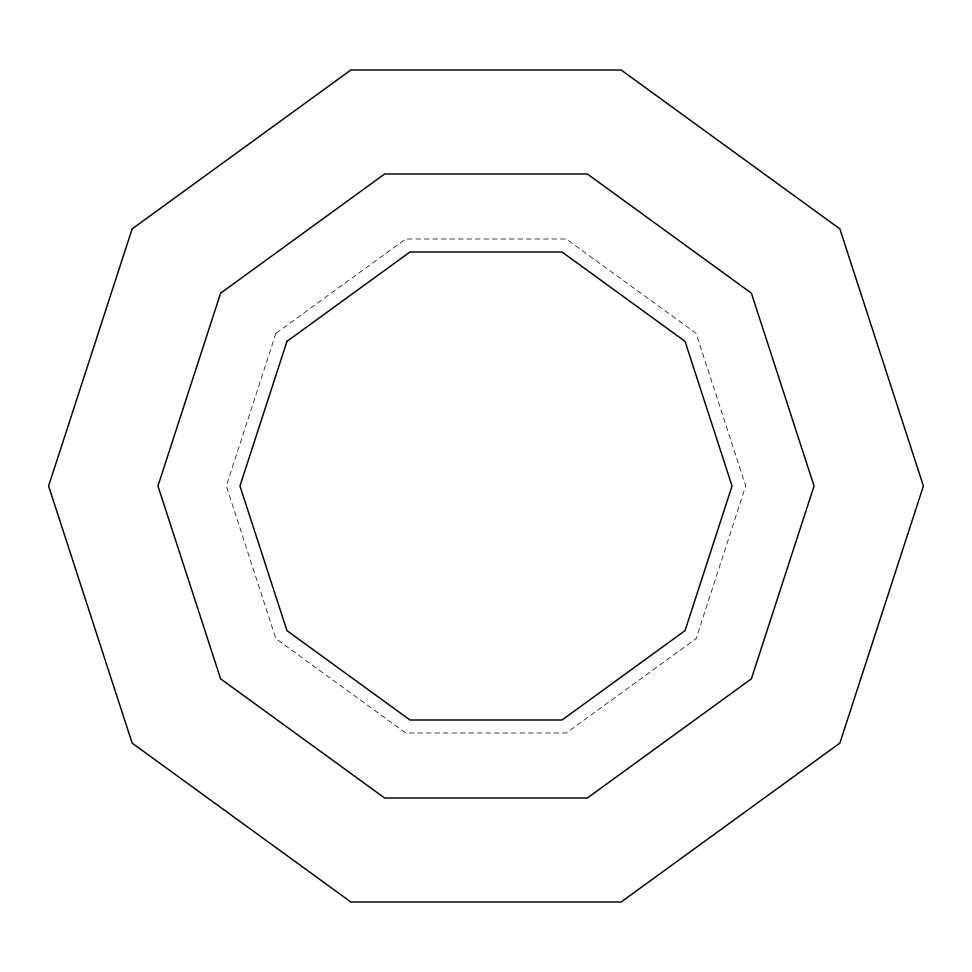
<?xml version="1.0" encoding="UTF-8"?>
<svg xmlns="http://www.w3.org/2000/svg" width="972" height="972" viewBox="0 0 972 972"><rect width="100%" height="100%" fill="white"/><g stroke="black" fill="none" stroke-linecap="round" stroke-linejoin="round"><path stroke-width="0.73" stroke-dasharray="4.86 3.65" d="M275.89 333.347L226.294 486L275.89 638.653L405.749 732.997L566.251 732.997L696.11 638.653L745.706 486L696.11 333.347L566.251 239.003L405.749 239.003L275.89 333.347"/><path stroke-width="1.46" d="M132.131 228.906L48.6 486L132.131 743.094L350.831 901.992L621.169 901.992L839.869 743.094L923.4 486L839.869 228.906L621.169 70.008L350.831 70.008L132.131 228.906M220.608 293.18L157.95 486L220.608 678.821L384.633 798L587.367 798L751.392 678.821L814.05 486L751.392 293.18L587.367 174L384.633 174L220.608 293.18M286.947 341.379L239.963 486L286.947 630.621L409.965 719.997L562.035 719.997L685.053 630.621L732.038 486L685.053 341.379L562.035 252.003L409.965 252.003L286.947 341.379"/></g></svg>
